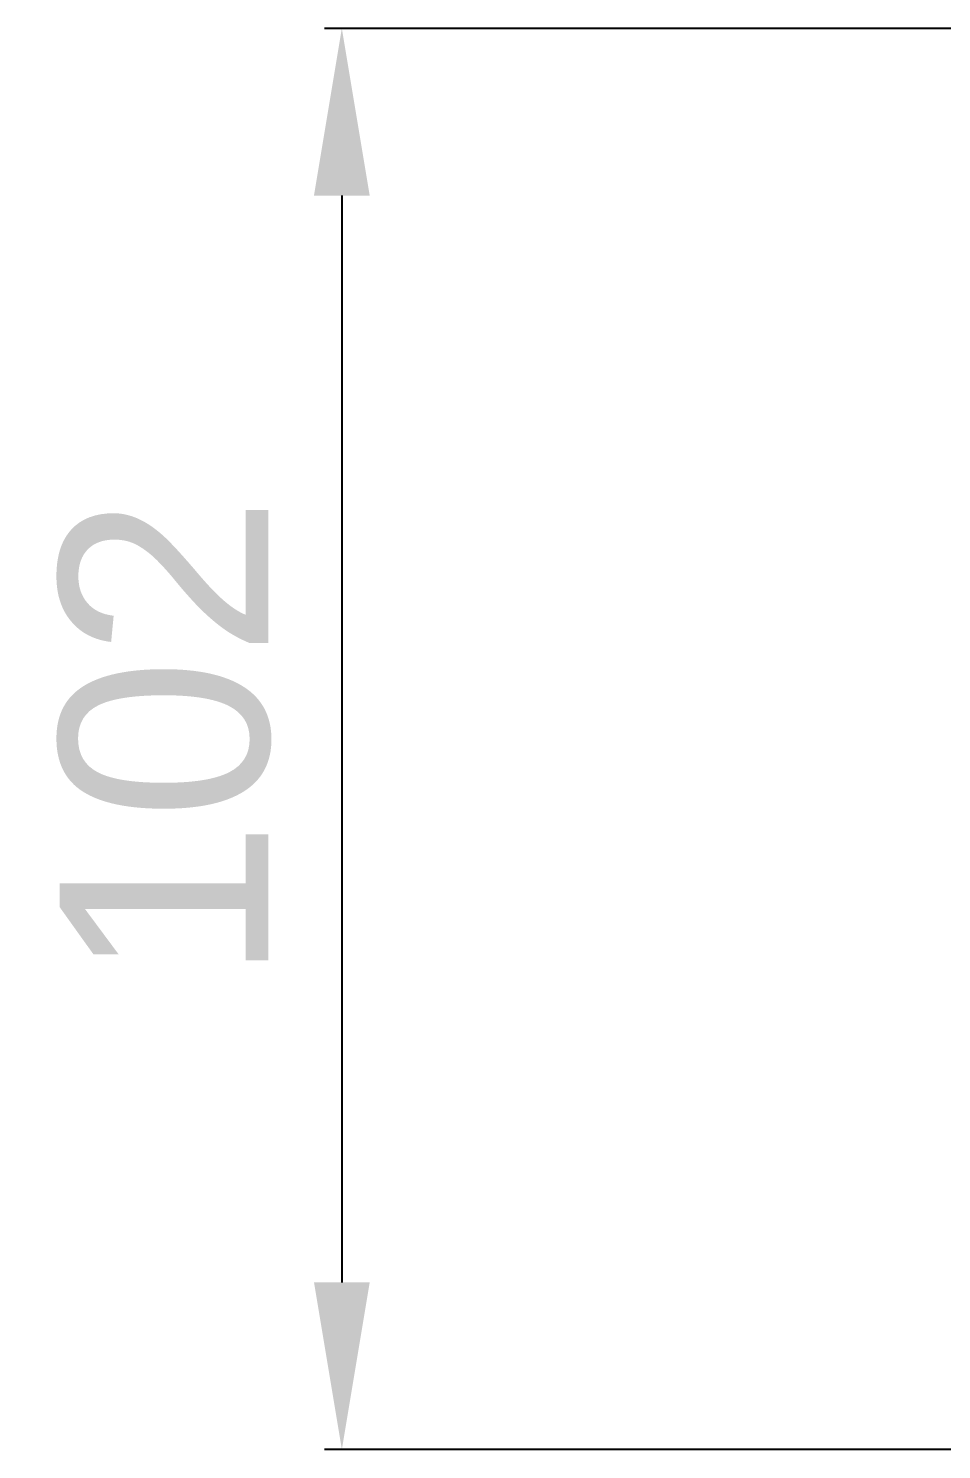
# Model space of a CAD drawing. Header units: millimetres. Extents: x 2411 to 3461, y 1233 to 2718.
# Drawn here: x 3033.1 to 3098.7, y 1616.6 to 1718.6 of the extents above; entities that cross this region are included whole.
import ezdxf

# ---------------------------------------------------------------- set-up
doc = ezdxf.new("R2010")
doc.units = ezdxf.units.MM
doc.layers.add('DIM2', color=3, linetype='Continuous')
doc.styles.get("Standard").update_dxf_attribs({"font": 'arial.ttf'})
doc.dimstyles.new('ISO-25', dxfattribs={"dimtxt": 2.5, "dimasz": 2.5, "dimexe": 1.25, "dimexo": 0.625, "dimtad": 1, "dimtxsty": 'Standard', "dimcen": 2.5, "dimadec": 0, "dimazin": 0, "dimtfac": 1, "dimtmove": 0, "dimatfit": 3, "dimfxl": 1, "dimarcsym": 0})

# ---------------------------------------------------------------- blocks, each defined once
blk = doc.blocks.new('*D56')
at = {"layer": 'Defpoints', "color": 0, "transparency": 16777216}
for p in [(3121.27, 1718.63), (3055.62, 1616.63), (3130.78, 1616.63)]:
    blk.add_point(p, dxfattribs=at)
at = {"layer": 'DIM2', "color": 0, "lineweight": -2, "transparency": 16777216}
for p, q in [((3120.64, 1718.63), (3054.37, 1718.63)), ((3055.62, 1706.63), (3055.62, 1628.63)), ((3130.15, 1616.63), (3054.37, 1616.63))]:
    blk.add_line(p, q, dxfattribs=at)
at = {"layer": 'DIM2', "color": 0, "transparency": 16777216}
for points in [[(3053.62, 1706.63), (3057.62, 1706.63), (3055.62, 1718.63)], [(3053.62, 1628.63), (3057.62, 1628.63), (3055.62, 1616.63)]]:
    blk.add_solid(points, dxfattribs=at)
at = {"layer": 'DIM2', "color": 0, "transparency": 16777216, "insert": (3042.96, 1667.63), "char_height": 15, "attachment_point": 5, "rotation": 90}
blk.add_mtext('102', dxfattribs=at)

msp = doc.modelspace()

# ---------------------------------------------------------------- dimensions: what is measured, and where the dimension line sits
at = {"layer": 'DIM2', "color": 3}
dim = msp.add_linear_dim(base=(3055.62, 1616.63), p1=(3121.27, 1718.63), p2=(3130.78, 1616.63), angle=90, dimstyle='ISO-25', override={"dimtxt": 15, "dimasz": 12, "dimgap": 5, "dimdec": 0, "dimtix": 0, "dimtmove": 0}, dxfattribs=at)
dim.commit()
dim.dimension.update_dxf_attribs({"geometry": '*D56', "text_midpoint": (3042.96, 1667.63)})

doc.saveas('drawing.dxf')
